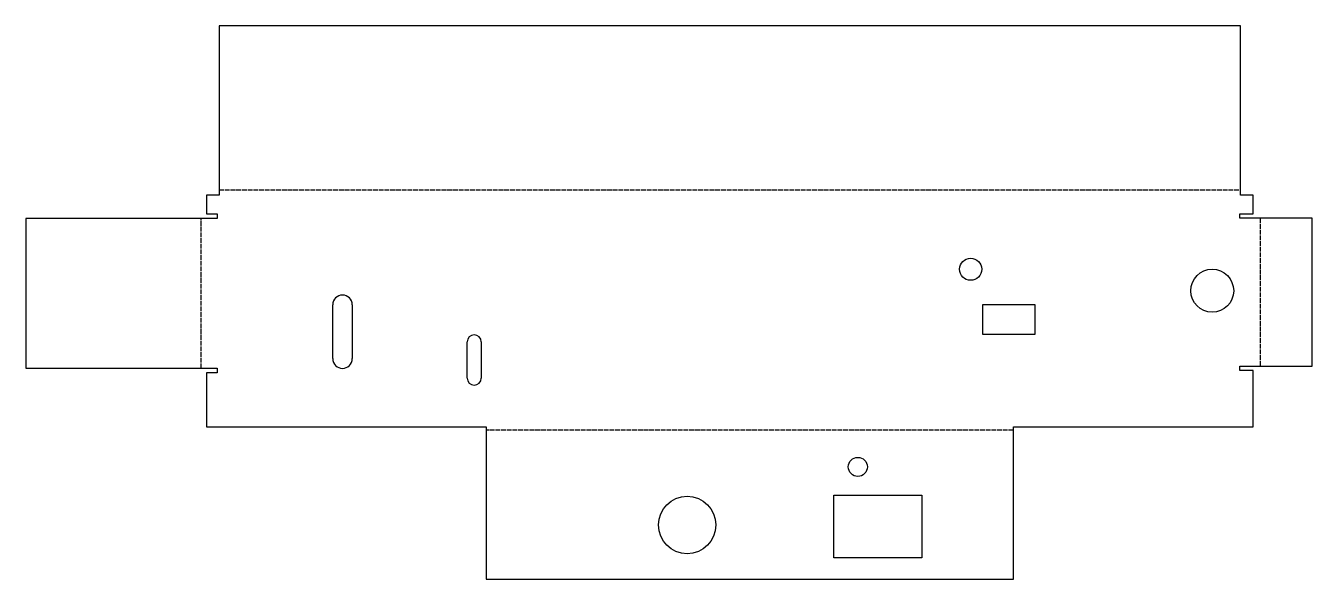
# Model space of a CAD drawing. Header units: millimetres. Extents: x -48 to 296, y -41 to 107.
import ezdxf

# ---------------------------------------------------------------- set-up
doc = ezdxf.new("R2010")
doc.units = ezdxf.units.MM
doc.linetypes.add('DASHED', pattern=[1.524, 1.27, -0.254])
doc.layers.add('BEND', color=7, linetype='Continuous')
doc.layers.add('CUT', color=7, linetype='Continuous')

msp = doc.modelspace()

# ---------------------------------------------------------------- linework, layer by layer
at = {"layer": 'BEND', "color": 4, "linetype": 'DASHED'}
for p, q in [((3.4, 63.31), (276.31, 63.31)), ((-1.41, 15.65), (-1.41, 55.72)), ((281.6, 55.73), (281.6, 16.22)), ((215.64, -0.94), (74.79, -0.94))]:
    msp.add_line(p, q, dxfattribs=at)
at = {"layer": 'CUT'}
for p, q in [((276.31, 107.21), (3.4, 107.21)), ((3.4, 107.21), (3.4, 61.89)), ((276.31, 61.89), (276.31, 107.21)), ((3.4, 61.89), (0, 61.89)), ((0, 61.89), (0, 56.92)), ((279.71, 61.89), (276.31, 61.89)), ((279.71, 56.93), (279.71, 61.89)), ((2.9, 55.72), (-48.3, 55.72)), ((-48.3, 55.72), (-48.3, 15.65)), ((0, 56.92), (2.9, 56.92)), ((2.9, 56.92), (2.9, 55.72)), ((276.21, 55.73), (276.21, 56.93)), ((276.21, 56.93), (279.71, 56.93)), ((295.53, 55.73), (276.21, 55.73)), ((295.53, 16.22), (295.53, 55.73)), ((33.75, 18.22), (33.75, 32.62)), ((38.94, 32.62), (38.94, 18.22)), ((207.47, 24.67), (207.47, 32.71)), ((207.47, 32.71), (221.37, 32.71)), ((221.37, 32.71), (221.37, 24.67)), ((221.37, 24.67), (207.47, 24.67)), ((69.71, 12.99), (69.71, 22.68)), ((73.44, 22.68), (73.44, 12.99)), ((-48.3, 15.65), (2.9, 15.65)), ((2.9, 14.45), (0, 14.45)), ((0, 14.45), (0, 0)), ((2.9, 15.65), (2.9, 14.45)), ((276.21, 15.02), (276.21, 16.22)), ((276.21, 16.22), (295.53, 16.22)), ((279.71, 15.02), (276.21, 15.02)), ((279.71, 0), (279.71, 15.02)), ((0, 0), (74.79, 0)), ((74.79, 0), (74.79, -40.76)), ((215.64, -40.76), (215.64, 0)), ((215.64, 0), (279.71, 0)), ((167.66, -35.07), (167.66, -18.26)), ((167.66, -18.26), (191.19, -18.26)), ((191.19, -18.26), (191.19, -35.07)), ((191.19, -35.07), (167.66, -35.07)), ((74.79, -40.76), (215.64, -40.76))]:
    msp.add_line(p, q, dxfattribs=at)
for centre, radius in [((204.23, 42.12), 2.96), ((268.79, 36.38), 5.74), ((174.09, -10.72), 2.55), ((128.47, -26.25), 7.67)]:
    msp.add_circle(centre, radius, dxfattribs=at)
for centre, radius, start, end in [((36.35, 32.62), 2.6, 0, 180), ((71.57, 22.68), 1.87, 0, 180), ((36.35, 18.22), 2.6, 180, 0), ((71.57, 12.99), 1.87, 180, 0)]:
    msp.add_arc(centre, radius, start, end, dxfattribs=at)

doc.saveas('drawing.dxf')
